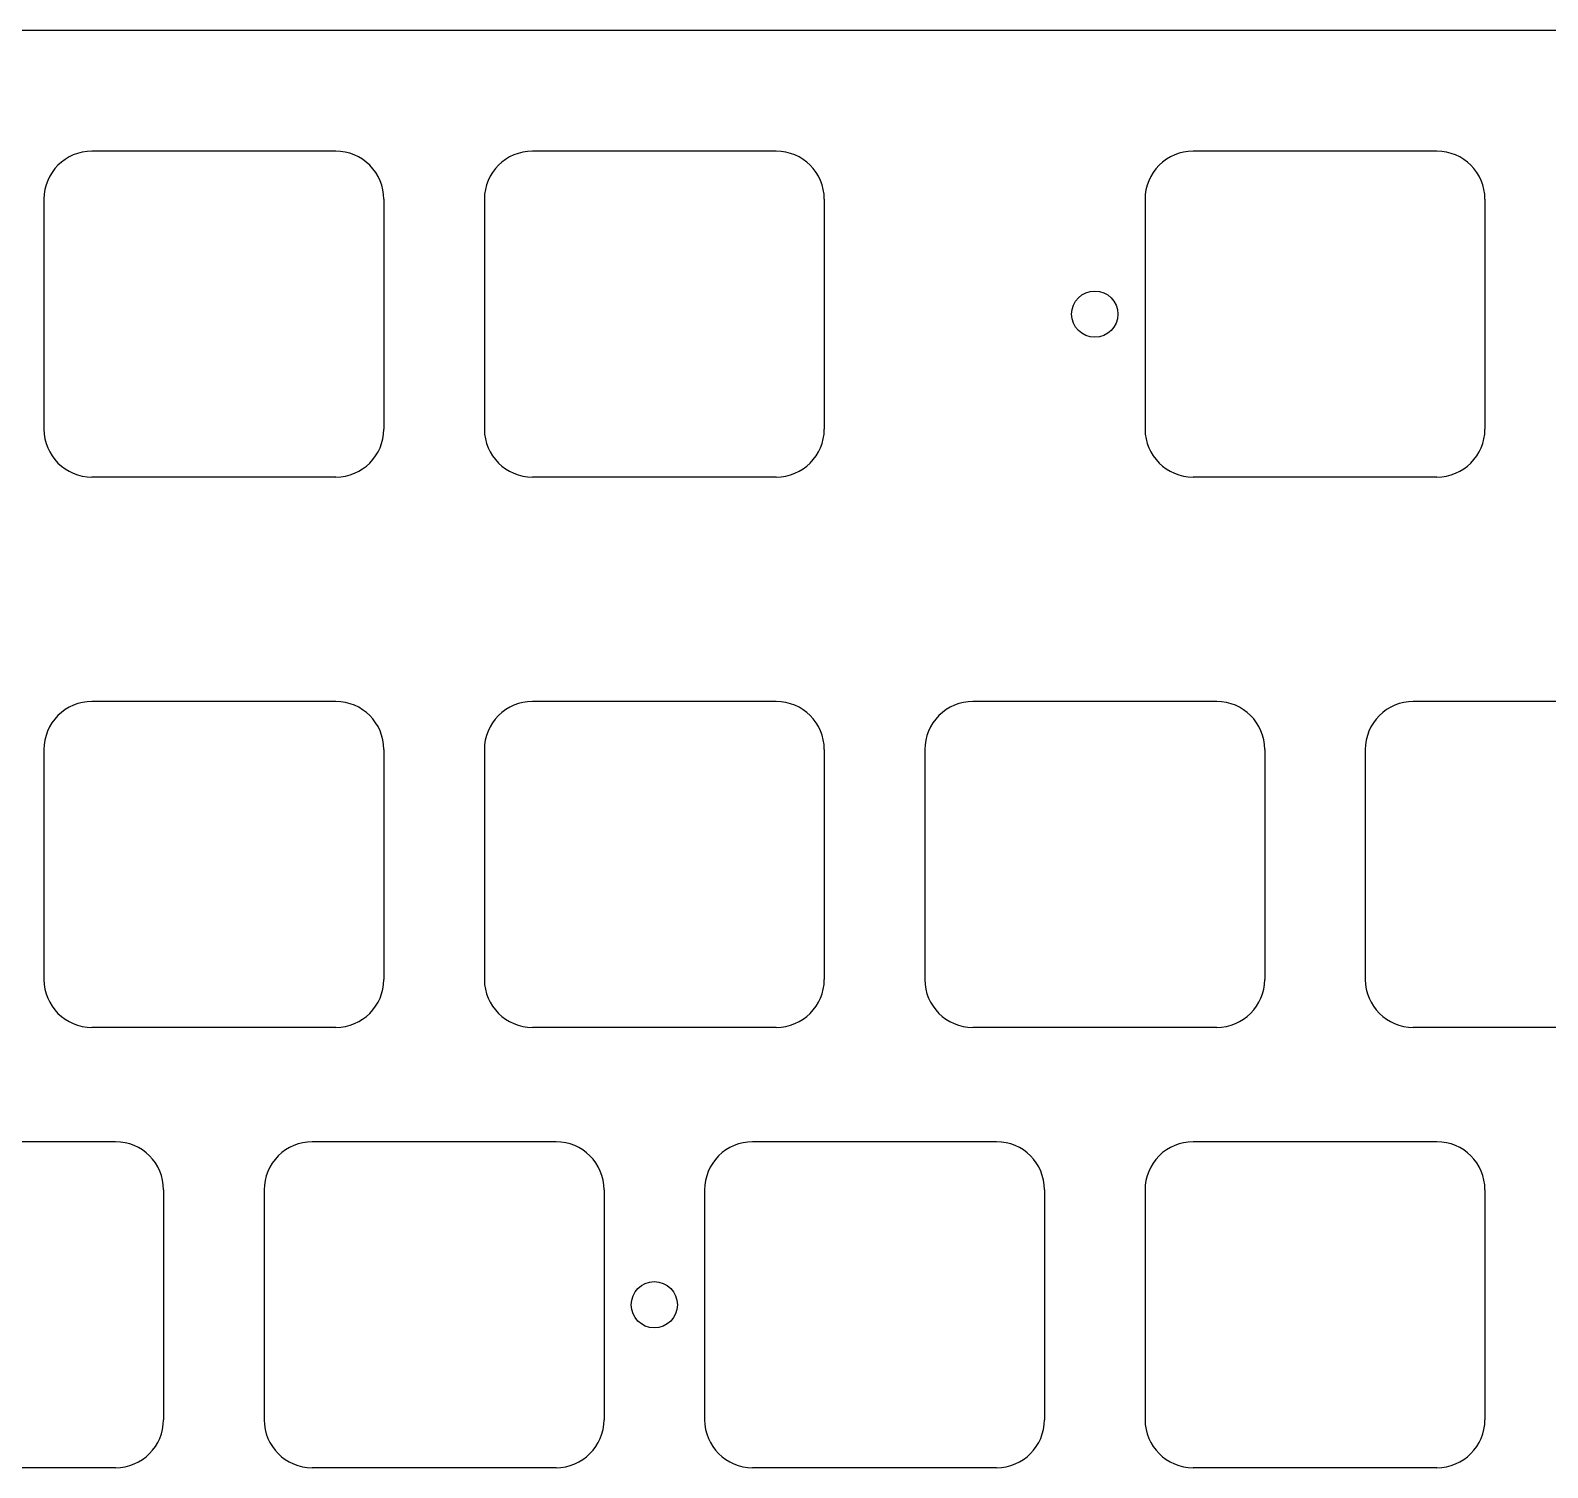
# Model space of a CAD drawing. Header units: millimetres. Extents: x -11 to 340, y -118 to 18.
# Drawn here: x 68.3 to 133.9, y -49.9 to 12.3 of the extents above; entities that cross this region are included whole.
import ezdxf

# ---------------------------------------------------------------- set-up
doc = ezdxf.new("R2010")
doc.units = ezdxf.units.MM
doc.header["$MEASUREMENT"] = 0
doc.layers.add('BLACK', color=7, linetype='CONTINUOUS')

msp = doc.modelspace()

# ---------------------------------------------------------------- linework, layer by layer
at = {"layer": 'BLACK', "linetype": 'Continuous'}
for p, q in [((28.3, 12.28), (156.05, 12.28)), ((81.475, 7.05), (70.924999, 7.05)), ((100.525, 7.05), (89.974999, 7.05)), ((118.550001, 7.049998), (118.550001, 7.05)), ((129.1, 7.05), (118.550001, 7.05)), ((68.85, 4.975), (68.85, -4.975001)), ((83.55, 4.975), (83.55, -4.975)), ((87.9, 4.975), (87.9, -4.975001)), ((102.6, 4.975), (102.6, -4.975)), ((116.475001, 4.975), (116.475001, -4.975)), ((131.175001, 4.975), (131.175001, -4.975)), ((81.475, -7.05), (70.925, -7.05)), ((100.525, -7.05), (89.975, -7.05)), ((129.100001, -7.05), (118.55, -7.05)), ((129.100001, -7.050001), (129.100001, -7.05)), ((70.925001, -16.762502), (70.925001, -16.7625)), ((81.475, -16.7625), (70.925001, -16.7625)), ((89.975001, -16.762502), (89.975001, -16.7625)), ((100.525, -16.7625), (89.975001, -16.7625)), ((109.025001, -16.762502), (109.025001, -16.7625)), ((119.575, -16.7625), (109.025001, -16.7625)), ((128.075001, -16.762502), (128.075001, -16.7625)), ((138.625, -16.7625), (128.075001, -16.7625)), ((68.850001, -18.8375), (68.850001, -28.7875)), ((83.550001, -18.8375), (83.550001, -28.7875)), ((87.900001, -18.8375), (87.900001, -28.7875)), ((102.600001, -18.8375), (102.600001, -28.7875)), ((106.950001, -18.8375), (106.950001, -28.7875)), ((121.650001, -18.8375), (121.650001, -28.7875)), ((126.000001, -18.8375), (126.000001, -28.7875)), ((81.475001, -30.8625), (70.925, -30.8625)), ((81.475001, -30.862501), (81.475001, -30.8625)), ((100.525001, -30.8625), (89.975, -30.8625)), ((100.525001, -30.862501), (100.525001, -30.8625)), ((119.575001, -30.8625), (109.025, -30.8625)), ((119.575001, -30.862501), (119.575001, -30.8625)), ((138.625001, -30.8625), (128.075, -30.8625)), ((71.95, -35.8125), (61.400001, -35.8125)), ((80.450001, -35.812502), (80.450001, -35.8125)), ((91, -35.8125), (80.450001, -35.8125)), ((99.500001, -35.812502), (99.500001, -35.8125)), ((110.05, -35.8125), (99.500001, -35.8125)), ((118.550001, -35.812502), (118.550001, -35.8125)), ((129.1, -35.8125), (118.550001, -35.8125)), ((74.025001, -37.8875), (74.025001, -47.8375)), ((78.375001, -37.8875), (78.375001, -47.8375)), ((93.075001, -37.8875), (93.075001, -47.8375)), ((97.425001, -37.8875), (97.425001, -47.8375)), ((112.125001, -37.8875), (112.125001, -47.8375)), ((116.475001, -37.8875), (116.475001, -47.8375)), ((131.175001, -37.8875), (131.175001, -47.8375)), ((71.950001, -49.9125), (61.4, -49.9125)), ((71.950001, -49.912501), (71.950001, -49.9125)), ((91.000001, -49.9125), (80.45, -49.9125)), ((91.000001, -49.912501), (91.000001, -49.9125)), ((110.050001, -49.9125), (99.5, -49.9125)), ((110.050001, -49.912501), (110.050001, -49.9125)), ((129.100001, -49.9125), (118.55, -49.9125)), ((129.100001, -49.912501), (129.100001, -49.9125))]:
    msp.add_line(p, q, dxfattribs=at)
at = {"layer": 'BLACK'}
for centre in [(114.3, 0), (95.25, -42.8625)]:
    msp.add_circle(centre, 1, dxfattribs=at)
for centre, radius, start, end in [((70.925004, 4.974996), 2.075004, 90.00013806, 179.99988955), ((81.475003, 4.975003), 2.074997, 359.99991716, 90.00008284), ((89.975004, 4.974996), 2.075004, 90.00013806, 179.99988955), ((100.525, 4.975), 2.075, 0, 90), ((118.55, 4.975), 2.074999, 89.99997239, 180), ((129.1, 4.975), 2.075, 0, 90), ((70.925002, -4.974998), 2.075002, 180.00008284, 269.99994478), ((81.474996, -4.974996), 2.075004, 270.00011045, 359.99988955), ((89.975002, -4.974998), 2.075002, 180.00008284, 269.99994478), ((100.525, -4.975), 2.075, 270, 0), ((118.55, -4.975), 2.075, 180, 270), ((129.1, -4.975), 2.075001, 270.00002761, 0), ((70.925, -18.8375), 2.074999, 89.99997239, 180), ((81.475, -18.8375), 2.075, 0, 90), ((89.975, -18.8375), 2.074999, 89.99997239, 180), ((100.525, -18.8375), 2.075, 0, 90), ((109.025, -18.8375), 2.074999, 89.99997239, 180), ((119.575, -18.8375), 2.075, 0, 90), ((128.075, -18.8375), 2.074999, 89.99997239, 180), ((70.925, -28.7875), 2.075, 180, 270), ((81.475, -28.7875), 2.075001, 270.00002761, 0), ((89.975, -28.7875), 2.075, 180, 270), ((100.525, -28.7875), 2.075001, 270.00002761, 0), ((109.025, -28.7875), 2.075, 180, 270), ((119.575, -28.7875), 2.075001, 270.00002761, 0), ((128.075, -28.7875), 2.075, 180, 270), ((71.95, -37.8875), 2.075, 0, 90), ((80.45, -37.8875), 2.074999, 89.99997239, 180), ((91, -37.8875), 2.075, 0, 90), ((99.5, -37.8875), 2.074999, 89.99997239, 180), ((110.05, -37.8875), 2.075, 0, 90), ((118.55, -37.8875), 2.074999, 89.99997239, 180), ((129.1, -37.8875), 2.075, 0, 90), ((71.95, -47.8375), 2.075001, 270.00002761, 0), ((80.45, -47.8375), 2.075, 180, 270), ((91, -47.8375), 2.075001, 270.00002761, 0), ((99.5, -47.8375), 2.075, 180, 270), ((110.05, -47.8375), 2.075001, 270.00002761, 0), ((118.55, -47.8375), 2.075, 180, 270), ((129.1, -47.8375), 2.075001, 270.00002761, 0)]:
    msp.add_arc(centre, radius, start, end, dxfattribs=at)

doc.saveas('drawing.dxf')
